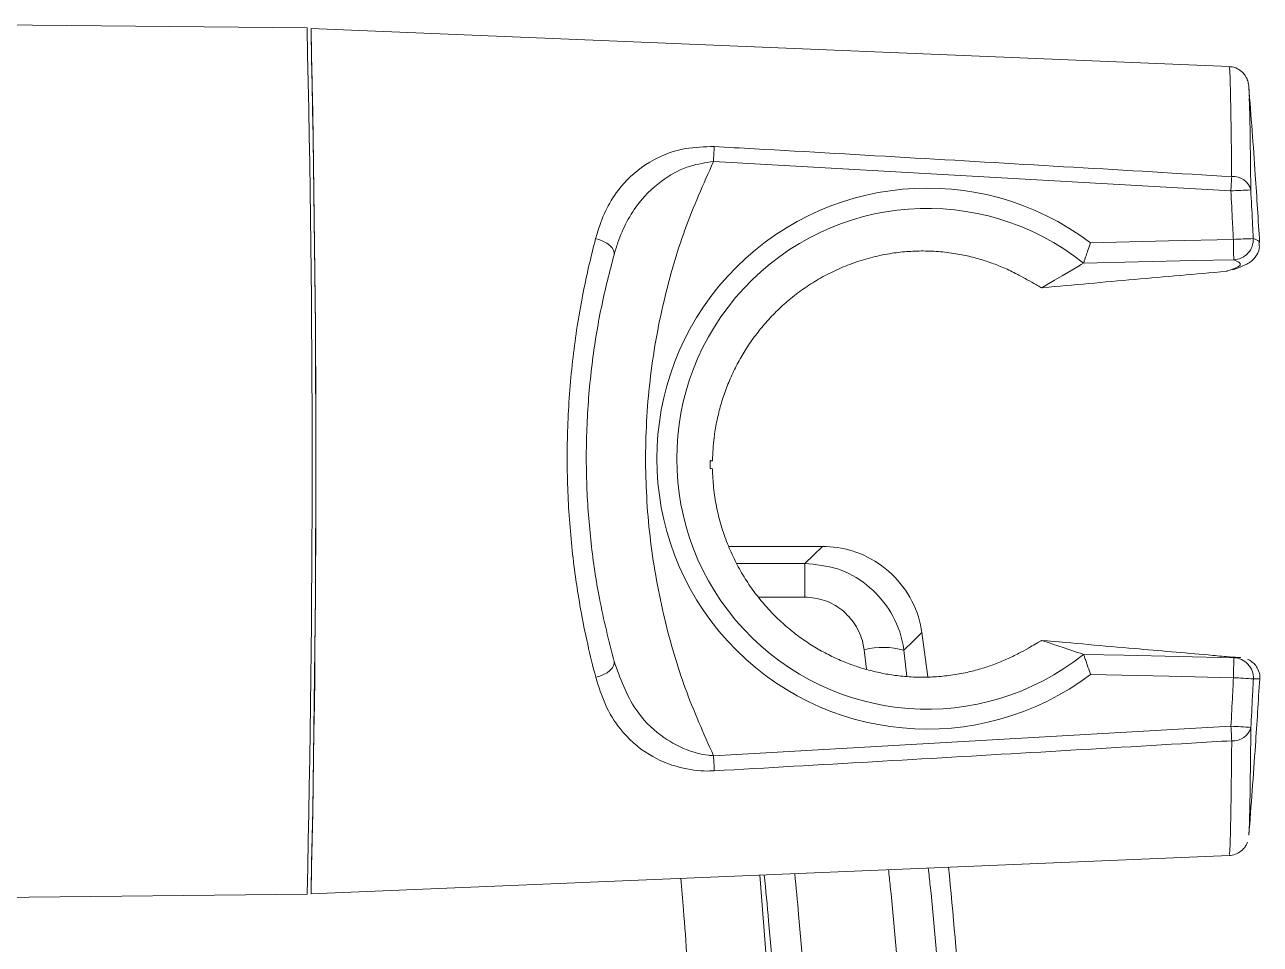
# Model space of a CAD drawing. Extents: x 0 to 1354, y 0 to 992.
# Drawn here: x 446.6 to 508, y 759.1 to 804.8 of the extents above; entities that cross this region are included whole.
import ezdxf

# ---------------------------------------------------------------- set-up
doc = ezdxf.new("R2010")
doc.units = 0
doc.header["$LTSCALE"] = 10
doc.header["$MEASUREMENT"] = 0
doc.layers.get('0').update_dxf_attribs({"linetype": 'CONTINUOUS'})

msp = doc.modelspace()

# ---------------------------------------------------------------- linework, layer by layer
at = {"color": 7, "linetype": 'Continuous', "lineweight": 15}
for p, q in [((460.631, 804.597), (444.8, 804.756)), ((506.45, 802.672), (460.829, 804.571)), ((507.455, 800.781), (507.444, 801.114)), ((506.527, 796.497), (480.821, 797.956)), ((507.926, 793.929), (507.927, 793.925)), ((498.147, 792.281), (498.906, 792.729)), ((498.906, 792.729), (499.097, 792.842)), ((499.097, 792.842), (499.206, 792.907)), ((499.206, 792.907), (499.207, 792.908)), ((506.291, 792.502), (506.364, 792.511)), ((497.133, 791.688), (497.491, 791.897)), ((497.491, 791.897), (497.687, 792.012)), ((497.687, 792.012), (497.767, 792.058)), ((497.767, 792.058), (497.885, 792.127)), ((497.885, 792.127), (498.03, 792.213)), ((498.03, 792.213), (498.147, 792.282)), ((480.77, 783.092), (480.665, 783.11)), ((480.665, 782.71), (480.771, 782.693)), ((480.715, 782.702), (480.678, 782.716)), ((486.24, 778.831), (481.579, 778.831)), ((486.24, 778.83), (481.58, 778.83)), ((486.24, 778.83), (486.24, 778.831)), ((481.973, 777.985), (485.361, 777.985)), ((485.361, 777.985), (485.361, 776.315)), ((485.361, 776.315), (483.057, 776.315)), ((491.465, 772.345), (491.182, 774.55)), ((497.494, 774.041), (497.134, 774.159)), ((488.417, 772.726), (488.309, 773.699)), ((490.287, 773.671), (490.432, 772.371)), ((497.689, 773.975), (497.494, 774.041)), ((497.769, 773.949), (497.689, 773.975)), ((497.887, 773.909), (497.769, 773.949)), ((498.032, 773.861), (497.887, 773.91)), ((498.149, 773.822), (498.032, 773.861)), ((498.909, 773.568), (498.149, 773.822)), ((499.099, 773.505), (498.908, 773.568)), ((499.208, 773.468), (499.099, 773.505)), ((499.21, 773.467), (499.208, 773.468)), ((506.668, 773.298), (507.017, 773.306)), ((507.017, 773.306), (506.908, 773.315)), ((480.825, 768.433), (506.53, 769.895)), ((460.831, 761.573), (506.452, 763.476)), ((404.338, 760.974), (460.633, 761.547))]:
    msp.add_line(p, q, dxfattribs=at)
at = {"color": 7, "linetype": 'Continuous', "lineweight": 15, "flags": 128}
for points in [[(474.97, 794.126), (475.17, 794.069), (475.36, 793.991), (475.531, 793.896), (475.675, 793.788), (475.786, 793.672), (475.86, 793.553), (475.892, 793.435), (475.883, 793.325)], [(499.547, 793.923), (503.435, 794.012), (506.651, 794.086)], [(506.666, 793.077), (504.666, 793.032), (499.206, 792.907)], [(485.361, 777.985), (485.79, 778.397), (486.24, 778.83)], [(491.182, 774.55), (490.764, 774.139), (490.287, 773.671)], [(499.208, 773.468), (501.208, 773.423), (506.668, 773.298)], [(474.972, 772.331), (475.173, 772.388), (475.363, 772.465), (475.534, 772.558), (475.678, 772.665), (475.789, 772.778), (475.863, 772.895), (475.895, 773.01), (475.885, 773.117)], [(506.654, 772.307), (503.442, 772.38), (499.55, 772.469)]]:
    msp.add_lwpolyline(points, dxfattribs=at)
at = {"color": 7, "linetype": 'Continuous', "lineweight": 15}
for centre, radius, start, end in [((-456.792, 782.988), 917.676, 358.661188, 1.34924), ((-500.106, 783.021), 961.176, 358.721341, 1.284679), ((-505.241, 783.028), 966.308, 358.738089, 1.267043), ((395.793, 802.72), 85.161, 356.79375, 357.29688), ((417.311, 801.73), 89.37, 356.64332, 357.1004), ((506.645, 796.311), 0.902, 14.93259, 95.01094), ((491.451, 783.195), 13.44, 52.95654, 307.05821), ((508.562, 763.438), 33.122, 91.81062, 93.52302), ((491.443, 783.187), 12.442, 51.38507, 308.62968), ((508.481, 760.932), 33.204, 91.45135, 93.15926), ((476.964, 793.155), 29.702, 359.85011, 1.79531), ((506.641, 794.078), 1, 271.42545, 2.74288), ((489.245, 769.978), 3.837, 74.24877, 104.12332), ((477.472, 773.221), 29.196, 358.20531, 0.15039), ((506.645, 772.299), 1, 357.25663, 88.63956), ((505.434, 742.088), 30.244, 85.81143, 87.68806), ((425.319, 765.109), 81.352, 2.86697, 3.37281), ((505.146, 740.126), 29.802, 85.432, 87.33694), ((506.652, 770.074), 0.9, 264.70574, 344.45233), ((402.696, 764.035), 78.252, 2.67004, 3.22194)]:
    msp.add_arc(centre, radius, start, end, dxfattribs=at)
for points, knots in [([(507.426, 801.501), (507.424, 801.587), (507.422, 801.69), (507.388, 801.882), (507.352, 802.01), (507.274, 802.186), (507.115, 802.401), (506.851, 802.583), (506.604, 802.68), (506.463, 802.665), (506.442, 802.662)], [0, 0, 0, 0, 0.497412, 0.596412, 0.661417, 0.720437, 0.796371, 0.885472, 0.982975, 1, 1, 1, 1]), ([(506.566, 797.209), (506.559, 797.888), (506.545, 799.283), (506.52, 800.892), (506.493, 802.029), (506.468, 802.627), (506.453, 802.61), (506.447, 802.604)], [0, 0, 0, 0, 0.2061298, 0.42351, 0.6471943, 0.8645746, 1, 1, 1, 1]), ([(507.956, 793.931), (507.886, 795.052), (507.725, 797.634), (507.529, 800.217), (507.417, 801.678)], [0, 0, 0, 0, 0.434166, 1, 1, 1, 1]), ([(507.421, 801.602), (507.43, 801.486), (507.441, 801.336), (507.451, 800.883), (507.453, 800.781)], [0, 0, 0, 0, 0.775101, 1, 1, 1, 1]), ([(507.453, 800.781), (507.459, 800.54), (507.474, 799.959), (507.496, 798.531), (507.509, 797.188), (507.516, 796.543)], [0, 0, 0, 0, 0.269563, 0.649697, 1, 1, 1, 1]), ([(474.97, 794.126), (475.033, 794.344), (475.329, 795.36), (476.137, 796.821), (477.682, 798.049), (479.293, 798.662), (480.374, 798.69), (480.86, 798.703)], [0, 0, 0, 0, 0.08672, 0.404944, 0.651782, 0.843728, 1, 1, 1, 1]), ([(480.86, 798.703), (481.525, 798.665), (484.853, 798.477), (493.422, 797.986), (501.325, 797.519), (506.566, 797.209)], [0, 0, 0, 0, 0.077669, 0.388346, 1, 1, 1, 1]), ([(480.821, 797.956), (480.431, 797.898), (479.546, 797.764), (478.24, 797.07), (476.94, 795.839), (476.227, 794.464), (475.944, 793.527), (475.883, 793.325)], [0, 0, 0, 0, 0.149109, 0.338592, 0.586599, 0.910811, 1, 1, 1, 1]), ([(480.821, 797.956), (480.323, 796.836), (479.328, 794.596), (478.273, 790.936), (477.587, 787.066), (477.375, 783.054), (477.622, 779.082), (478.312, 775.314), (479.355, 771.735), (480.335, 769.534), (480.825, 768.433)], [0, 0, 0, 0, 0.120333, 0.240777, 0.373224, 0.505912, 0.634658, 0.763457, 0.881722, 1, 1, 1, 1]), ([(506.651, 794.086), (506.637, 794.371), (506.598, 795.175), (506.555, 795.979), (506.527, 796.497)], [0, 0, 0, 0, 0.354848, 1, 1, 1, 1]), ([(507.516, 796.543), (507.544, 796.023), (507.587, 795.218), (507.626, 794.412), (507.64, 794.125)], [0, 0, 0, 0, 0.645059, 1, 1, 1, 1]), ([(474.972, 772.331), (474.836, 772.873), (474.561, 773.964), (474.145, 776.052), (473.768, 778.635), (473.58, 781.222), (473.544, 783.35), (473.578, 784.983), (473.676, 786.622), (473.835, 788.228), (474.047, 789.782), (474.309, 791.278), (474.615, 792.739), (474.851, 793.663), (474.97, 794.126)], [0, 0, 0, 0, 0.082961, 0.166657, 0.298698, 0.434277, 0.503779, 0.573817, 0.645543, 0.717844, 0.787184, 0.857004, 0.928267, 1, 1, 1, 1]), ([(499.547, 793.923), (499.547, 793.92), (499.524, 793.85), (499.465, 793.668), (499.375, 793.395), (499.289, 793.142), (499.227, 792.962), (499.214, 792.926), (499.207, 792.908)], [0, 0, 0, 0, 0.005174, 0.142732, 0.3695, 0.583816, 0.79179, 1, 1, 1, 1]), ([(506.605, 792.578), (506.644, 792.59), (506.875, 792.666), (507.131, 792.754), (507.464, 792.944), (507.705, 793.135), (507.977, 793.558), (507.933, 793.833), (507.919, 793.924)], [0, 0, 0, 0, 0.092925, 0.552047, 0.712241, 0.837009, 0.945933, 1, 1, 1, 1]), ([(507.64, 794.125), (507.757, 794.085), (507.939, 794.021), (507.929, 793.953), (507.926, 793.929)], [0, 0, 0, 0, 0.638218, 1, 1, 1, 1]), ([(475.883, 793.325), (475.662, 792.469), (475.221, 790.759), (474.753, 787.895), (474.501, 784.894), (474.488, 781.883), (474.715, 778.976), (475.157, 775.992), (475.625, 774.144), (475.885, 773.117)], [0, 0, 0, 0, 0.1414072, 0.282731, 0.4240638, 0.5653672, 0.6990513, 0.8327888, 1, 1, 1, 1]), ([(480.77, 783.092), (480.789, 783.476), (480.821, 784.12), (480.972, 785.012), (481.154, 785.775), (481.394, 786.527), (481.691, 787.264), (482.042, 787.978), (482.448, 788.667), (482.905, 789.327), (483.427, 789.969), (484.012, 790.584), (484.666, 791.167), (485.374, 791.7), (486.138, 792.178), (486.951, 792.594), (487.818, 792.945), (488.734, 793.221), (489.64, 793.403), (490.517, 793.5), (491.358, 793.523), (492.214, 793.475), (493.025, 793.36), (493.781, 793.191), (494.48, 792.981), (495.167, 792.72), (495.667, 792.488), (495.938, 792.346), (495.992, 792.318)], [0, 0, 0, 0, 0.053032, 0.08897, 0.125149, 0.162059, 0.199208, 0.236704, 0.274424, 0.31281, 0.351413, 0.393062, 0.434972, 0.4777, 0.520717, 0.564277, 0.608189, 0.65332, 0.698931, 0.737105, 0.775618, 0.815239, 0.855254, 0.888767, 0.922499, 0.956878, 0.991462, 1, 1, 1, 1]), ([(506.291, 792.502), (506.614, 792.61), (507.253, 792.823), (506.86, 792.993), (506.666, 793.077)], [0, 0, 0, 0, 0.5052719, 1, 1, 1, 1]), ([(497.133, 791.688), (497.153, 791.69), (498.691, 791.827), (501.744, 792.098), (504.776, 792.367), (506.291, 792.502)], [0, 0, 0, 0, 0.00673, 0.503367, 1, 1, 1, 1]), ([(495.992, 792.318), (496.133, 792.241), (496.423, 792.085), (496.768, 791.885), (496.985, 791.759), (497.084, 791.705), (497.125, 791.687), (497.131, 791.688), (497.133, 791.688)], [0, 0, 0, 0, 0.309906, 0.634747, 0.771659, 0.888516, 0.969601, 1, 1, 1, 1]), ([(480.665, 783.11), (480.664, 783.107), (480.662, 783.1), (480.658, 783.065), (480.655, 783.013), (480.653, 782.948), (480.653, 782.88), (480.655, 782.815), (480.658, 782.761), (480.661, 782.722), (480.664, 782.714), (480.665, 782.71)], [0, 0, 0, 0, 0.1049754, 0.2167001, 0.3284271, 0.4401513, 0.5518654, 0.6635729, 0.7752856, 0.8870088, 1, 1, 1, 1]), ([(480.658, 783.056), (480.67, 783.064), (480.702, 783.086), (480.743, 783.092), (480.768, 783.092), (480.77, 783.092)], [0, 0, 0, 0, 0.37926, 0.936372, 1, 1, 1, 1]), ([(495.994, 773.521), (495.794, 773.42), (495.392, 773.217), (494.757, 772.961), (494.1, 772.742), (493.387, 772.559), (492.621, 772.421), (491.801, 772.34), (490.964, 772.325), (490.162, 772.377), (489.406, 772.484), (488.697, 772.636), (487.998, 772.838), (487.301, 773.094), (486.614, 773.404), (485.939, 773.77), (485.289, 774.187), (484.644, 774.673), (484.013, 775.23), (483.402, 775.868), (482.838, 776.565), (482.33, 777.316), (481.884, 778.117), (481.503, 778.968), (481.191, 779.869), (480.962, 780.8), (480.813, 781.745), (480.785, 782.376), (480.771, 782.693)], [0, 0, 0, 0, 0.031686, 0.063526, 0.09587, 0.128401, 0.165751, 0.203423, 0.242136, 0.281214, 0.31467, 0.348339, 0.382635, 0.417129, 0.453542, 0.490156, 0.527367, 0.564769, 0.606836, 0.649171, 0.69236, 0.735854, 0.779139, 0.822771, 0.867574, 0.912816, 0.956189, 1, 1, 1, 1]), ([(491.182, 774.55), (491.16, 774.679), (491.045, 775.358), (490.552, 776.535), (489.42, 777.81), (487.976, 778.609), (486.858, 778.823), (486.298, 778.829), (486.24, 778.83)], [0, 0, 0, 0, 0.0549998, 0.2909887, 0.5270584, 0.7633961, 0.9754244, 1, 1, 1, 1]), ([(485.361, 777.985), (485.911, 777.931), (487.011, 777.824), (488.479, 776.993), (489.605, 775.764), (490.134, 774.567), (490.257, 773.846), (490.287, 773.671)], [0, 0, 0, 0, 0.230595, 0.46091, 0.691415, 0.924939, 1, 1, 1, 1]), ([(488.309, 773.699), (488.292, 773.805), (488.219, 774.242), (487.906, 774.966), (487.233, 775.712), (486.352, 776.218), (485.691, 776.283), (485.361, 776.315)], [0, 0, 0, 0, 0.075886, 0.311225, 0.541999, 0.771179, 1, 1, 1, 1]), ([(497.135, 774.16), (497.127, 774.158), (497.111, 774.153), (497.022, 774.104), (496.852, 774.003), (496.542, 773.82), (496.231, 773.647), (496.037, 773.544), (495.994, 773.521)], [0, 0, 0, 0, 0.089215, 0.177579, 0.328948, 0.570083, 0.904896, 1, 1, 1, 1]), ([(505.404, 773.44), (504.185, 773.546), (501.429, 773.786), (498.672, 774.026), (497.135, 774.16)], [0, 0, 0, 0, 0.442423, 1, 1, 1, 1]), ([(499.55, 772.469), (499.549, 772.472), (499.527, 772.542), (499.467, 772.724), (499.377, 772.995), (499.292, 773.244), (499.23, 773.419), (499.217, 773.451), (499.21, 773.467)], [0, 0, 0, 0, 0.005174, 0.142732, 0.3695, 0.583816, 0.79179, 1, 1, 1, 1]), ([(506.908, 773.317), (506.706, 773.33), (506.222, 773.36), (505.705, 773.411), (505.404, 773.441)], [0, 0, 0, 0, 0.4169634, 1, 1, 1, 1]), ([(475.885, 773.117), (476.187, 772.279), (476.693, 770.878), (478.045, 769.475), (479.32, 768.743), (480.271, 768.477), (480.74, 768.44), (480.825, 768.433)], [0, 0, 0, 0, 0.373917, 0.625434, 0.821375, 0.967725, 1, 1, 1, 1]), ([(507.959, 772.248), (507.961, 772.259), (507.992, 772.394), (507.924, 772.638), (507.781, 772.91), (507.605, 773.087), (507.452, 773.187), (507.381, 773.216), (507.36, 773.224)], [0, 0, 0, 0, 0.026848, 0.328184, 0.563811, 0.761183, 0.92962, 1, 1, 1, 1]), ([(480.864, 767.681), (480.757, 767.677), (480.181, 767.656), (479.007, 767.824), (477.441, 768.487), (476.225, 769.601), (475.406, 770.947), (475.117, 771.869), (474.972, 772.331)], [0, 0, 0, 0, 0.034449, 0.186291, 0.383786, 0.6333, 0.816501, 1, 1, 1, 1]), ([(506.53, 769.895), (506.558, 770.414), (506.601, 771.218), (506.64, 772.022), (506.654, 772.307)], [0, 0, 0, 0, 0.645148, 1, 1, 1, 1]), ([(507.42, 764.479), (507.533, 765.968), (507.731, 768.562), (507.89, 771.146), (507.958, 772.247)], [0, 0, 0, 0, 0.57403, 1, 1, 1, 1]), ([(507.643, 772.251), (507.629, 771.965), (507.59, 771.159), (507.547, 770.353), (507.519, 769.833)], [0, 0, 0, 0, 0.354945, 1, 1, 1, 1]), ([(507.96, 772.247), (507.945, 772.248), (507.913, 772.249), (507.734, 772.25), (507.643, 772.251)], [0, 0, 0, 0, 0.487682, 1, 1, 1, 1]), ([(507.519, 769.833), (507.508, 768.726), (507.49, 766.941), (507.459, 765.439), (507.439, 764.693), (507.427, 764.627), (507.424, 764.611)], [0, 0, 0, 0, 0.409453, 0.660402, 0.918629, 1, 1, 1, 1]), ([(506.569, 769.178), (505.904, 769.139), (502.577, 768.94), (494.008, 768.433), (486.105, 767.981), (480.864, 767.681)], [0, 0, 0, 0, 0.077669, 0.388346, 1, 1, 1, 1]), ([(506.449, 763.539), (506.459, 763.569), (506.478, 763.629), (506.507, 764.529), (506.531, 765.798), (506.552, 767.37), (506.564, 768.572), (506.569, 769.178)], [0, 0, 0, 0, 0.221229, 0.433753, 0.65244, 0.82461, 1, 1, 1, 1]), ([(506.444, 763.485), (506.464, 763.483), (506.603, 763.468), (506.834, 763.557), (507.079, 763.717), (507.234, 763.898), (507.319, 764.052), (507.343, 764.118), (507.352, 764.145)], [0, 0, 0, 0, 0.04734, 0.322195, 0.542748, 0.731413, 0.89266, 1, 1, 1, 1]), ([(483.118, 762.502), (483.306, 760.225), (483.757, 754.76), (484.12, 746.06), (484.253, 736.491), (484.075, 727.24), (483.646, 718.228), (483.157, 712.466), (482.913, 709.576)], [0, 0, 0, 0, 0.1306554, 0.313541, 0.4901107, 0.667879, 0.8334536, 1, 1, 1, 1]), ([(483.069, 709.444), (483.297, 711.782), (483.755, 716.463), (484.208, 723.535), (484.486, 730.641), (484.563, 737.119), (484.488, 744.109), (484.203, 751.606), (483.775, 758.126), (483.419, 761.75), (483.345, 762.512)], [0, 0, 0, 0, 0.13293, 0.266137, 0.399752, 0.53365, 0.63099, 0.793519, 0.956623, 1, 1, 1, 1]), ([(484.86, 762.575), (484.926, 761.896), (485.273, 758.332), (485.698, 751.828), (485.987, 744.234), (486.062, 737.159), (485.986, 730.618), (485.708, 723.448), (485.254, 716.277), (484.791, 711.517), (484.56, 709.135)], [0, 0, 0, 0, 0.038392, 0.201651, 0.365478, 0.463964, 0.59749, 0.731296, 0.865508, 1, 1, 1, 1]), ([(488.309, 701.144), (488.793, 705.213), (489.763, 713.368), (490.525, 725.661), (490.793, 737.938), (490.459, 750.015), (490.014, 758.314), (489.547, 762.493), (489.516, 762.769)], [0, 0, 0, 0, 0.19993, 0.400728, 0.597185, 0.794491, 0.986404, 1, 1, 1, 1]), ([(491.493, 762.852), (491.526, 762.556), (492.002, 758.342), (492.454, 750.027), (492.791, 737.939), (492.522, 725.684), (491.754, 713.378), (490.777, 705.225), (490.287, 701.14)], [0, 0, 0, 0, 0.014552, 0.206898, 0.403013, 0.599974, 0.79955, 1, 1, 1, 1]), ([(491.182, 699.915), (491.692, 703.806), (492.712, 711.588), (493.602, 723.667), (493.952, 736.103), (493.75, 749.315), (492.934, 758.225), (492.507, 762.894)], [0, 0, 0, 0, 0.186394, 0.372789, 0.575066, 0.777342, 1, 1, 1, 1]), ([(478.935, 709.039), (479.06, 710.496), (479.436, 714.877), (479.797, 720.818), (480.044, 726.898), (480.165, 731.598), (480.215, 736.408), (480.192, 741.234), (480.095, 746.099), (479.922, 750.988), (479.668, 755.895), (479.428, 759.683), (479.25, 761.82), (479.206, 762.339)], [0, 0, 0, 0, 0.0836721, 0.2516013, 0.335894, 0.4250948, 0.5144477, 0.6042626, 0.6942328, 0.7859888, 0.8779093, 0.9703259, 1, 1, 1, 1])]:
    msp.add_open_spline(points, degree=3, knots=knots, dxfattribs=at)

doc.saveas('drawing.dxf')
